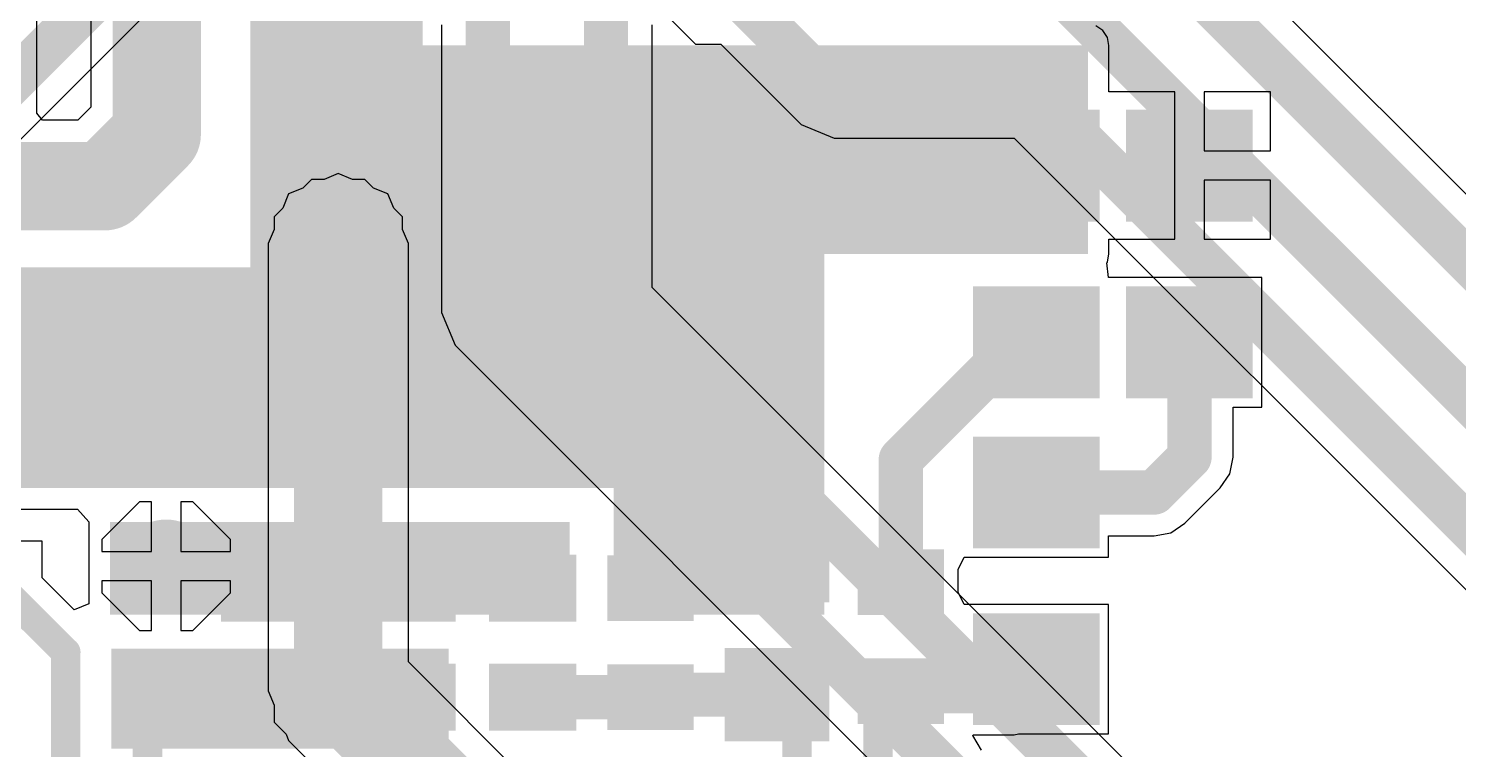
# Model space of a CAD drawing. Header units: millimetres. Extents: x 50 to 166, y 45 to 123.
# Drawn here: x 99.49 to 111.82, y 75.41 to 81.62 of the extents above; entities that cross this region are included whole.
import ezdxf

# ---------------------------------------------------------------- set-up
doc = ezdxf.new("R2010")
doc.units = ezdxf.units.MM
for name, color, linetype in [('BottomLayer', 5, 'Continuous'), ('BottomPaste', 16, 'Continuous'), ('BottomSolder', 6, 'Continuous'), ('TopLayer', 1, 'Continuous'), ('TopSolder', 216, 'Continuous'), ('ViaHoleLayer', 16, 'Continuous')]:
    doc.layers.add(name, color=color, linetype=linetype)

# ---------------------------------------------------------------- blocks, each defined once
blk = doc.blocks.new('S______B______B_4')
at = {"layer": 'BottomLayer'}
for points in [[(-0.381, 0.4445), (-0.381, -0.4445), (-1.143, -0.4445), (-1.143, 0.4445)], [(1.143, 0.4445), (1.143, -0.4445), (0.381, -0.4445), (0.381, 0.4445)]]:
    blk.add_hatch(color=5, dxfattribs=at).paths.add_polyline_path(points)
at = {"layer": 'BottomPaste'}
for points in [[(-0.381, 0.4445), (-0.381, -0.4445), (-1.143, -0.4445), (-1.143, 0.4445)], [(1.143, 0.4445), (1.143, -0.4445), (0.381, -0.4445), (0.381, 0.4445)]]:
    blk.add_hatch(color=16, dxfattribs=at).paths.add_polyline_path(points)
at = {"layer": 'BottomSolder'}
for points in [[(-0.2794, 0.5461), (-0.2794, -0.5461), (-1.2446, -0.5461), (-1.2446, 0.5461)], [(1.2446, 0.5461), (1.2446, -0.5461), (0.2794, -0.5461), (0.2794, 0.5461)]]:
    blk.add_hatch(color=6, dxfattribs=at).paths.add_polyline_path(points)
blk = doc.blocks.new('R___0603_B_5')
at = {"layer": 'BottomLayer'}
for points in [[(-1.143, -0.4445), (-1.143, 0.4445), (-0.381, 0.4445), (-0.381, -0.4445)], [(0.381, -0.4445), (0.381, 0.4445), (1.143, 0.4445), (1.143, -0.4445)]]:
    blk.add_hatch(color=5, dxfattribs=at).paths.add_polyline_path(points)
at = {"layer": 'BottomPaste'}
for points in [[(-1.143, -0.4445), (-1.143, 0.4445), (-0.381, 0.4445), (-0.381, -0.4445)], [(0.381, -0.4445), (0.381, 0.4445), (1.143, 0.4445), (1.143, -0.4445)]]:
    blk.add_hatch(color=16, dxfattribs=at).paths.add_polyline_path(points)
at = {"layer": 'BottomSolder'}
for points in [[(-1.2446, -0.5461), (-1.2446, 0.5461), (-0.2794, 0.5461), (-0.2794, -0.5461)], [(0.2794, -0.5461), (0.2794, 0.5461), (1.2446, 0.5461), (1.2446, -0.5461)]]:
    blk.add_hatch(color=6, dxfattribs=at).paths.add_polyline_path(points)
blk = doc.blocks.new('R___0402_B_7')
at = {"layer": 'BottomLayer'}
for points in [[(-0.241, 0.318), (-0.241, -0.318), (-0.699, -0.318), (-0.699, 0.318)], [(0.699, 0.318), (0.699, -0.318), (0.241, -0.318), (0.241, 0.318)]]:
    blk.add_hatch(color=5, dxfattribs=at).paths.add_polyline_path(points)
at = {"layer": 'BottomPaste'}
for points in [[(-0.241, 0.318), (-0.241, -0.318), (-0.699, -0.318), (-0.699, 0.318)], [(0.699, 0.318), (0.699, -0.318), (0.241, -0.318), (0.241, 0.318)]]:
    blk.add_hatch(color=16, dxfattribs=at).paths.add_polyline_path(points)
at = {"layer": 'BottomSolder'}
for points in [[(-0.186, 0.373), (-0.186, -0.373), (-0.754, -0.373), (-0.754, 0.373)], [(0.754, 0.373), (0.754, -0.373), (0.186, -0.373), (0.186, 0.373)]]:
    blk.add_hatch(color=6, dxfattribs=at).paths.add_polyline_path(points)
blk = doc.blocks.new('R___0402_B_8')
at = {"layer": 'BottomLayer'}
for points in [[(-0.241, 0.318), (-0.241, -0.318), (-0.699, -0.318), (-0.699, 0.318)], [(0.699, 0.318), (0.699, -0.318), (0.241, -0.318), (0.241, 0.318)]]:
    blk.add_hatch(color=5, dxfattribs=at).paths.add_polyline_path(points)
at = {"layer": 'BottomPaste'}
for points in [[(-0.241, 0.318), (-0.241, -0.318), (-0.699, -0.318), (-0.699, 0.318)], [(0.699, 0.318), (0.699, -0.318), (0.241, -0.318), (0.241, 0.318)]]:
    blk.add_hatch(color=16, dxfattribs=at).paths.add_polyline_path(points)
at = {"layer": 'BottomSolder'}
for points in [[(-0.186, 0.373), (-0.186, -0.373), (-0.754, -0.373), (-0.754, 0.373)], [(0.754, 0.373), (0.754, -0.373), (0.186, -0.373), (0.186, 0.373)]]:
    blk.add_hatch(color=6, dxfattribs=at).paths.add_polyline_path(points)
blk = doc.blocks.new('R___0603_B_9')
at = {"layer": 'BottomLayer'}
for points in [[(-1.143, -0.4445), (-1.143, 0.4445), (-0.381, 0.4445), (-0.381, -0.4445)], [(0.381, -0.4445), (0.381, 0.4445), (1.143, 0.4445), (1.143, -0.4445)]]:
    blk.add_hatch(color=5, dxfattribs=at).paths.add_polyline_path(points)
at = {"layer": 'BottomPaste'}
for points in [[(-1.143, -0.4445), (-1.143, 0.4445), (-0.381, 0.4445), (-0.381, -0.4445)], [(0.381, -0.4445), (0.381, 0.4445), (1.143, 0.4445), (1.143, -0.4445)]]:
    blk.add_hatch(color=16, dxfattribs=at).paths.add_polyline_path(points)
at = {"layer": 'BottomSolder'}
for points in [[(-1.2446, -0.5461), (-1.2446, 0.5461), (-0.2794, 0.5461), (-0.2794, -0.5461)], [(0.2794, -0.5461), (0.2794, 0.5461), (1.2446, 0.5461), (1.2446, -0.5461)]]:
    blk.add_hatch(color=6, dxfattribs=at).paths.add_polyline_path(points)
blk = doc.blocks.new('SOD_523_B_17')
at = {"layer": 'BottomLayer'}
for points in [[(-0.9, 0.35), (-0.3, 0.35), (-0.3, -0.35), (-0.9, -0.35)], [(0.3, 0.35), (0.9, 0.35), (0.9, -0.35), (0.3, -0.35)]]:
    blk.add_hatch(color=5, dxfattribs=at).paths.add_polyline_path(points)
at = {"layer": 'BottomPaste'}
for points in [[(-0.9, 0.35), (-0.3, 0.35), (-0.3, -0.35), (-0.9, -0.35)], [(0.3, 0.35), (0.9, 0.35), (0.9, -0.35), (0.3, -0.35)]]:
    blk.add_hatch(color=16, dxfattribs=at).paths.add_polyline_path(points)
at = {"layer": 'BottomSolder'}
for points in [[(-1.002, 0.452), (-0.198, 0.452), (-0.198, -0.452), (-1.002, -0.452)], [(0.198, 0.452), (1.002, 0.452), (1.002, -0.452), (0.198, -0.452)]]:
    blk.add_hatch(color=6, dxfattribs=at).paths.add_polyline_path(points)
blk = doc.blocks.new('C___0402_B_19')
at = {"layer": 'BottomLayer'}
for points in [[(-0.241, 0.318), (-0.241, -0.318), (-0.699, -0.318), (-0.699, 0.318)], [(0.699, 0.318), (0.699, -0.318), (0.241, -0.318), (0.241, 0.318)]]:
    blk.add_hatch(color=5, dxfattribs=at).paths.add_polyline_path(points)
at = {"layer": 'BottomPaste'}
for points in [[(-0.241, 0.318), (-0.241, -0.318), (-0.699, -0.318), (-0.699, 0.318)], [(0.699, 0.318), (0.699, -0.318), (0.241, -0.318), (0.241, 0.318)]]:
    blk.add_hatch(color=16, dxfattribs=at).paths.add_polyline_path(points)
at = {"layer": 'BottomSolder'}
for points in [[(-0.181, 0.377), (-0.181, -0.377), (-0.758, -0.377), (-0.758, 0.377)], [(0.758, 0.377), (0.758, -0.377), (0.181, -0.377), (0.181, 0.377)]]:
    blk.add_hatch(color=6, dxfattribs=at).paths.add_polyline_path(points)
blk = doc.blocks.new('C___0402_B_21')
at = {"layer": 'BottomLayer'}
for points in [[(-0.241, 0.318), (-0.241, -0.318), (-0.699, -0.318), (-0.699, 0.318)], [(0.699, 0.318), (0.699, -0.318), (0.241, -0.318), (0.241, 0.318)]]:
    blk.add_hatch(color=5, dxfattribs=at).paths.add_polyline_path(points)
at = {"layer": 'BottomPaste'}
for points in [[(-0.241, 0.318), (-0.241, -0.318), (-0.699, -0.318), (-0.699, 0.318)], [(0.699, 0.318), (0.699, -0.318), (0.241, -0.318), (0.241, 0.318)]]:
    blk.add_hatch(color=16, dxfattribs=at).paths.add_polyline_path(points)
at = {"layer": 'BottomSolder'}
for points in [[(-0.181, 0.377), (-0.181, -0.377), (-0.758, -0.377), (-0.758, 0.377)], [(0.758, 0.377), (0.758, -0.377), (0.181, -0.377), (0.181, 0.377)]]:
    blk.add_hatch(color=6, dxfattribs=at).paths.add_polyline_path(points)
blk = doc.blocks.new('C___0402_B_25')
at = {"layer": 'BottomLayer'}
for points in [[(-0.241, 0.318), (-0.241, -0.318), (-0.699, -0.318), (-0.699, 0.318)], [(0.699, 0.318), (0.699, -0.318), (0.241, -0.318), (0.241, 0.318)]]:
    blk.add_hatch(color=5, dxfattribs=at).paths.add_polyline_path(points)
at = {"layer": 'BottomPaste'}
for points in [[(-0.241, 0.318), (-0.241, -0.318), (-0.699, -0.318), (-0.699, 0.318)], [(0.699, 0.318), (0.699, -0.318), (0.241, -0.318), (0.241, 0.318)]]:
    blk.add_hatch(color=16, dxfattribs=at).paths.add_polyline_path(points)
at = {"layer": 'BottomSolder'}
for points in [[(-0.181, 0.377), (-0.181, -0.377), (-0.758, -0.377), (-0.758, 0.377)], [(0.758, 0.377), (0.758, -0.377), (0.181, -0.377), (0.181, 0.377)]]:
    blk.add_hatch(color=6, dxfattribs=at).paths.add_polyline_path(points)

msp = doc.modelspace()

# ---------------------------------------------------------------- hatches: boundary and pattern name
at = {"layer": 'BottomLayer'}
for points in [[(101.4, 79.299), (102.888, 79.299), (102.888, 83.282), (101.4, 83.282)], [(102.159, 79.68), (108.623, 79.68), (108.623, 81.479), (102.159, 81.479)], [(102.006, 78.613), (105.318, 78.613), (105.318, 80.645), (102.006, 80.645)], [(104.534, 76.568), (106.35, 76.568), (106.35, 80.061), (104.534, 80.061)], [(97.663, 77.66), (106.35, 77.66), (106.35, 79.565), (97.663, 79.565)], [(100.19, 76.568), (104.153, 76.568), (104.153, 77.368), (100.19, 77.368)], [(104.534, 76.568), (106.293, 76.568), (106.293, 77.378), (104.534, 77.378)], [(100.203, 75.413), (103.111, 75.413), (103.111, 76.276), (100.203, 76.276)]]:
    msp.add_hatch(color=5, dxfattribs=at).paths.add_polyline_path(points)
h = msp.add_hatch(color=5, dxfattribs=at)
edge = h.paths.add_edge_path()
edge.add_arc((102.159, 79.769), 0.3, 0, 360)
h = msp.add_hatch(color=5, dxfattribs=at)
edge = h.paths.add_edge_path()
edge.add_arc((100.675, 76.987), 0.3, 0, 360)
h = msp.add_hatch(color=5, dxfattribs=at)
edge = h.paths.add_edge_path()
edge.add_arc((102.159, 75.87), 0.3, 0, 360)
at = {"layer": 'BottomSolder'}
h = msp.add_hatch(color=6, dxfattribs=at)
edge = h.paths.add_edge_path()
edge.add_arc((102.159, 79.769), 0.402, 0, 360)
h = msp.add_hatch(color=6, dxfattribs=at)
edge = h.paths.add_edge_path()
edge.add_arc((100.675, 76.987), 0.402, 0, 360)
h = msp.add_hatch(color=6, dxfattribs=at)
edge = h.paths.add_edge_path()
edge.add_arc((102.159, 75.87), 0.402, 0, 360)
at = {"layer": 'TopLayer'}
h = msp.add_hatch(color=1, dxfattribs=at)
edge = h.paths.add_edge_path()
edge.add_arc((102.159, 79.769), 0.3, 0, 360)
h = msp.add_hatch(color=1, dxfattribs=at)
edge = h.paths.add_edge_path()
edge.add_arc((100.675, 76.987), 0.3, 0, 360)
h = msp.add_hatch(color=1, dxfattribs=at)
edge = h.paths.add_edge_path()
edge.add_arc((102.159, 75.87), 0.3, 0, 360)
at = {"layer": 'TopSolder'}
h = msp.add_hatch(color=216, dxfattribs=at)
edge = h.paths.add_edge_path()
edge.add_arc((102.159, 79.769), 0.402, 0, 360)
h = msp.add_hatch(color=216, dxfattribs=at)
edge = h.paths.add_edge_path()
edge.add_arc((100.675, 76.987), 0.402, 0, 360)
h = msp.add_hatch(color=216, dxfattribs=at)
edge = h.paths.add_edge_path()
edge.add_arc((102.159, 75.87), 0.402, 0, 360)
at = {"layer": 'ViaHoleLayer'}
h = msp.add_hatch(color=16, dxfattribs=at)
edge = h.paths.add_edge_path()
edge.add_arc((102.159, 79.769), 0.15, 0, 360)
h = msp.add_hatch(color=16, dxfattribs=at)
edge = h.paths.add_edge_path()
edge.add_arc((100.675, 76.987), 0.15, 0, 360)
h = msp.add_hatch(color=16, dxfattribs=at)
edge = h.paths.add_edge_path()
edge.add_arc((102.159, 75.87), 0.15, 0, 360)

# ---------------------------------------------------------------- linework, layer by layer
at = {"layer": 'BottomLayer'}
for p, q in [((100.024, 83.324), (100.024, 80.946)), ((99.559, 80.894), (99.559, 82.169)), ((108.751, 81.607), (108.692, 81.646)), ((108.791, 81.548), (108.751, 81.607)), ((108.804, 81.479), (108.791, 81.548)), ((108.804, 81.077), (108.804, 81.479)), ((109.372, 81.077), (108.804, 81.077)), ((109.372, 80.442), (109.372, 81.077)), ((110.198, 81.077), (109.626, 81.077)), ((109.626, 81.077), (109.626, 80.569)), ((110.198, 80.569), (110.198, 81.077)), ((99.609, 80.834), (99.559, 80.894)), ((100.024, 80.946), (99.912, 80.834)), ((99.912, 80.834), (99.609, 80.834)), ((109.626, 80.569), (110.198, 80.569)), ((109.372, 79.807), (109.372, 80.442)), ((110.198, 80.315), (109.626, 80.315)), ((109.626, 80.315), (109.626, 79.807)), ((110.198, 79.807), (110.198, 80.315)), ((108.804, 79.68), (108.804, 79.807)), ((108.804, 79.807), (109.372, 79.807)), ((109.626, 79.807), (110.198, 79.807)), ((108.791, 79.61), (108.804, 79.68)), ((108.786, 79.604), (108.791, 79.61)), ((108.801, 79.477), (108.786, 79.604)), ((108.877, 79.477), (108.801, 79.477)), ((110.122, 79.477), (108.877, 79.477)), ((108.877, 79.477), (108.877, 79.477)), ((110.122, 78.359), (110.122, 79.477)), ((109.875, 77.927), (109.875, 78.359)), ((109.875, 78.359), (110.122, 78.359)), ((109.846, 77.783), (109.875, 77.927)), ((109.765, 77.662), (109.846, 77.783)), ((109.46, 77.357), (109.765, 77.662)), ((96.901, 77.479), (99.909, 77.479)), ((99.909, 77.479), (100.009, 77.368)), ((100.009, 77.368), (100.009, 76.663)), ((109.338, 77.275), (109.46, 77.357)), ((99.606, 77.203), (98.615, 77.203)), ((99.606, 76.886), (99.606, 77.203)), ((108.801, 77.064), (108.801, 77.247)), ((108.801, 77.247), (109.195, 77.247)), ((109.195, 77.247), (109.338, 77.275)), ((107.505, 76.958), (107.556, 77.064)), ((107.556, 77.064), (108.801, 77.064)), ((107.505, 76.763), (107.505, 76.958)), ((99.882, 76.61), (99.606, 76.886)), ((107.556, 76.657), (107.505, 76.763)), ((100.009, 76.663), (99.882, 76.61)), ((108.801, 76.657), (107.556, 76.657)), ((108.801, 75.54), (108.801, 76.657)), ((107.631, 75.526), (107.635, 75.532)), ((107.705, 75.399), (107.631, 75.526)), ((107.635, 75.532), (107.988, 75.532)), ((107.988, 75.532), (108.024, 75.54)), ((108.024, 75.54), (108.801, 75.54))]:
    msp.add_line(p, q, dxfattribs=at)
for points, const_width in [([(100.594, 80.71), (100.594, 83.324)], 0.762), ([(102.328, 80.812), (102.328, 81.999)], 0.254), ([(100.148, 80.264), (100.594, 80.71)], 0.762), ([(98.933, 80.264), (100.148, 80.264)], 0.762), ([(107.271, 80.442), (108.179, 80.442)], 0.381), ([(97.47, 79.058), (101.054, 79.058)], 0.762), ([(102.006, 78.906), (102.159, 79.058)], 0.762), ([(105.442, 78.613), (106.061, 79.232)], 0.381), ([(106.045, 79.248), (106.045, 79.261)], 0.381), ([(106.061, 79.232), (106.061, 79.277)], 0.381), ([(102.006, 78.613), (102.006, 78.906)], 0.762), ([(107.988, 78.727), (108.179, 78.918)], 0.381), ([(109.499, 77.927), (109.499, 78.918)], 0.381), ([(107.01, 77.908), (107.829, 78.727)], 0.381), ([(107.829, 78.727), (107.988, 78.727)], 0.381), ([(102.006, 78.613), (105.442, 78.613)], 0.381), ([(107.01, 76.848), (107.01, 77.908)], 0.381), ([(109.195, 77.622), (109.499, 77.927)], 0.381), ([(108.179, 77.622), (109.195, 77.622)], 0.381), ([(102.794, 76.797), (103.835, 76.797)], 0.381), ([(99.256, 76.797), (99.809, 76.244)], 0.254), ([(102.649, 76.797), (102.794, 76.797)], 0.254), ([(99.809, 73.55), (99.809, 76.244)], 0.254), ([(107.988, 75.908), (108.179, 76.098)], 0.381), ([(107.01, 75.908), (107.988, 75.908)], 0.381), ([(101.381, 75.804), (101.422, 75.844)], 0.254), ([(101.422, 75.844), (101.511, 75.844)], 0.254), ([(101.422, 75.755), (101.511, 75.844)], 0.254), ([(101.511, 75.844), (101.524, 75.857)], 0.254), ([(101.511, 75.844), (101.86, 75.844)], 0.254), ([(102.614, 75.677), (102.794, 75.857)], 0.254), ([(103.835, 75.857), (104.851, 75.857)], 0.381), ([(104.851, 75.857), (104.872, 75.878)], 0.381), ([(104.872, 75.878), (105.943, 75.878)], 0.381), ([(105.943, 75.878), (106.114, 75.707)], 0.254), ([(106.814, 75.711), (107.01, 75.908)], 0.254), ([(100.514, 75.655), (100.662, 75.804)], 0.254), ([(100.662, 75.804), (101.381, 75.804)], 0.254), ([(106.114, 73.545), (106.114, 75.707)], 0.254), ([(106.814, 73.545), (106.814, 75.711)], 0.254), ([(100.514, 73.545), (100.514, 75.655)], 0.254), ([(102.614, 73.545), (102.614, 75.677)], 0.254)]:
    msp.add_lwpolyline(points, dxfattribs=dict(at, const_width=const_width))
for points, const_width in [([(100.403, 80.71, 1), (100.784, 80.71, 1)], 0.381), ([(100.403, 80.71, 1), (100.784, 80.71, 1)], 0.381), ([(102.264, 80.812, 1), (102.391, 80.812, 1)], 0.127), ([(99.957, 80.264, 1), (100.338, 80.264, 1)], 0.381), ([(99.957, 80.264, 1), (100.338, 80.264, 1)], 0.381), ([(107.175, 80.442, 1), (107.366, 80.442, 1)], 0.191), ([(108.083, 80.442, 1), (108.274, 80.442, 1)], 0.191), ([(100.864, 79.058, 1), (101.245, 79.058, 1)], 0.381), ([(101.968, 79.058, 1), (102.349, 79.058, 1)], 0.381), ([(105.95, 79.261, 1), (106.14, 79.261, 1)], 0.191), ([(105.95, 79.248, 1), (106.14, 79.248, 1)], 0.191), ([(105.966, 79.277, 1), (106.156, 79.277, 1)], 0.191), ([(105.966, 79.232, 1), (106.156, 79.232, 1)], 0.191), ([(105.966, 79.232, 1), (106.156, 79.232, 1)], 0.191), ([(101.816, 78.906, 1), (102.197, 78.906, 1)], 0.381), ([(101.816, 78.906, 1), (102.197, 78.906, 1)], 0.381), ([(108.083, 78.918, 1), (108.274, 78.918, 1)], 0.191), ([(109.404, 78.918, 1), (109.595, 78.918, 1)], 0.191), ([(101.816, 78.613, 1), (102.197, 78.613, 1)], 0.381), ([(107.734, 78.727, 1), (107.925, 78.727, 1)], 0.191), ([(107.734, 78.727, 1), (107.925, 78.727, 1)], 0.191), ([(107.893, 78.727, 1), (108.083, 78.727, 1)], 0.191), ([(107.893, 78.727, 1), (108.083, 78.727, 1)], 0.191), ([(101.911, 78.613, 1), (102.102, 78.613, 1)], 0.191), ([(105.347, 78.613, 1), (105.537, 78.613, 1)], 0.191), ([(105.347, 78.613, 1), (105.537, 78.613, 1)], 0.191), ([(106.915, 77.908, 1), (107.105, 77.908, 1)], 0.191), ([(106.915, 77.908, 1), (107.105, 77.908, 1)], 0.191), ([(109.404, 77.927, 1), (109.595, 77.927, 1)], 0.191), ([(109.404, 77.927, 1), (109.595, 77.927, 1)], 0.191), ([(108.083, 77.622, 1), (108.274, 77.622, 1)], 0.191), ([(109.099, 77.622, 1), (109.29, 77.622, 1)], 0.191), ([(109.099, 77.622, 1), (109.29, 77.622, 1)], 0.191), ([(102.699, 76.797, 1), (102.889, 76.797, 1)], 0.191), ([(103.74, 76.797, 1), (103.93, 76.797, 1)], 0.191), ([(106.915, 76.848, 1), (107.105, 76.848, 1)], 0.191), ([(102.585, 76.797, 1), (102.712, 76.797, 1)], 0.127), ([(102.73, 76.797, 1), (102.857, 76.797, 1)], 0.127), ([(99.746, 76.244, 1), (99.873, 76.244, 1)], 0.127), ([(99.746, 76.244, 1), (99.873, 76.244, 1)], 0.127), ([(108.083, 76.098, 1), (108.274, 76.098, 1)], 0.191), ([(106.915, 75.908, 1), (107.105, 75.908, 1)], 0.191), ([(107.893, 75.908, 1), (108.083, 75.908, 1)], 0.191), ([(107.893, 75.908, 1), (108.083, 75.908, 1)], 0.191), ([(101.359, 75.844, 1), (101.486, 75.844, 1)], 0.127), ([(101.359, 75.844, 1), (101.486, 75.844, 1)], 0.127), ([(101.448, 75.844, 1), (101.575, 75.844, 1)], 0.127), ([(101.448, 75.844, 1), (101.575, 75.844, 1)], 0.127), ([(101.448, 75.844, 1), (101.575, 75.844, 1)], 0.127), ([(101.448, 75.844, 1), (101.575, 75.844, 1)], 0.127), ([(101.46, 75.857, 1), (101.587, 75.857, 1)], 0.127), ([(101.797, 75.844, 1), (101.924, 75.844, 1)], 0.127), ([(102.73, 75.857, 1), (102.857, 75.857, 1)], 0.127), ([(103.74, 75.857, 1), (103.93, 75.857, 1)], 0.191), ([(104.756, 75.857, 1), (104.946, 75.857, 1)], 0.191), ([(104.756, 75.857, 1), (104.946, 75.857, 1)], 0.191), ([(104.777, 75.878, 1), (104.967, 75.878, 1)], 0.191), ([(104.777, 75.878, 1), (104.967, 75.878, 1)], 0.191), ([(105.848, 75.878, 1), (106.039, 75.878, 1)], 0.191), ([(105.88, 75.878, 1), (106.007, 75.878, 1)], 0.127), ([(106.947, 75.908, 1), (107.074, 75.908, 1)], 0.127), ([(100.599, 75.804, 1), (100.726, 75.804, 1)], 0.127), ([(100.599, 75.804, 1), (100.726, 75.804, 1)], 0.127), ([(101.318, 75.804, 1), (101.445, 75.804, 1)], 0.127), ([(101.318, 75.804, 1), (101.445, 75.804, 1)], 0.127), ([(101.359, 75.755, 1), (101.486, 75.755, 1)], 0.127), ([(106.05, 75.707, 1), (106.177, 75.707, 1)], 0.127), ([(106.05, 75.707, 1), (106.177, 75.707, 1)], 0.127), ([(106.75, 75.711, 1), (106.877, 75.711, 1)], 0.127), ([(106.75, 75.711, 1), (106.877, 75.711, 1)], 0.127), ([(100.45, 75.655, 1), (100.577, 75.655, 1)], 0.127), ([(100.45, 75.655, 1), (100.577, 75.655, 1)], 0.127), ([(102.55, 75.677, 1), (102.677, 75.677, 1)], 0.127), ([(102.55, 75.677, 1), (102.677, 75.677, 1)], 0.127)]:
    msp.add_lwpolyline(points, format="xyb", close=True, dxfattribs=dict(at, const_width=const_width))
at = {"layer": 'TopLayer'}
for p, q in [((118.112, 73.967), (106.835, 85.245)), ((96.124, 77.374), (101.791, 83.04)), ((104.968, 81.759), (105.239, 81.488)), ((103.05, 81.657), (103.05, 79.174)), ((104.867, 79.389), (104.867, 81.657)), ((105.239, 81.488), (105.459, 81.488)), ((105.459, 81.488), (106.152, 80.795)), ((106.152, 80.795), (106.434, 80.678)), ((106.434, 80.678), (107.988, 80.678)), ((107.988, 80.678), (116.086, 72.58)), ((101.929, 80.323), (101.854, 80.248)), ((102.036, 80.323), (101.929, 80.323)), ((102.159, 80.374), (102.036, 80.323)), ((102.282, 80.323), (102.159, 80.374)), ((102.388, 80.323), (102.282, 80.323)), ((102.464, 80.248), (102.388, 80.323)), ((101.731, 80.197), (101.68, 80.074)), ((101.854, 80.248), (101.731, 80.197)), ((102.586, 80.197), (102.464, 80.248)), ((102.637, 80.074), (102.586, 80.197)), ((101.68, 80.074), (101.605, 79.999)), ((102.713, 79.999), (102.637, 80.074)), ((101.605, 79.999), (101.605, 79.892)), ((102.713, 79.892), (102.713, 79.999)), ((101.605, 79.892), (101.554, 79.769)), ((102.764, 79.769), (102.713, 79.892)), ((101.554, 79.769), (101.554, 75.91)), ((102.764, 76.16), (102.764, 79.769)), ((109.895, 74.36), (104.867, 79.389)), ((103.05, 79.174), (103.167, 78.892)), ((103.167, 78.892), (108.47, 73.588)), ((100.445, 77.541), (100.121, 77.217)), ((100.548, 77.541), (100.445, 77.541)), ((100.548, 77.114), (100.548, 77.541)), ((100.904, 77.541), (100.802, 77.541)), ((100.802, 77.541), (100.802, 77.114)), ((101.229, 77.217), (100.904, 77.541)), ((100.121, 77.217), (100.121, 77.114)), ((101.229, 77.114), (101.229, 77.217)), ((100.121, 77.114), (100.548, 77.114)), ((100.802, 77.114), (101.229, 77.114)), ((100.548, 76.86), (100.121, 76.86)), ((100.121, 76.86), (100.121, 76.758)), ((100.548, 76.433), (100.548, 76.86)), ((101.229, 76.86), (100.802, 76.86)), ((100.802, 76.86), (100.802, 76.433)), ((101.229, 76.758), (101.229, 76.86)), ((100.121, 76.758), (100.445, 76.433)), ((100.904, 76.433), (101.229, 76.758)), ((100.445, 76.433), (100.548, 76.433)), ((100.802, 76.433), (100.904, 76.433)), ((104.295, 74.629), (102.764, 76.16)), ((101.554, 75.91), (101.554, 75.91)), ((101.554, 75.91), (101.605, 75.787)), ((101.605, 75.787), (101.605, 75.64)), ((101.605, 75.64), (101.709, 75.537)), ((101.709, 75.537), (101.731, 75.482)), ((101.731, 75.482), (101.771, 75.442)), ((101.771, 75.442), (101.771, 75.442)), ((101.771, 75.442), (103.409, 73.804))]:
    msp.add_line(p, q, dxfattribs=at)
for points, const_width in [([(106.553, 84.963), (117.831, 73.685)], 0.381), ([(95.57, 77.384), (101.625, 83.439)], 0.381), ([(103.449, 79.174), (103.449, 82.042)], 0.381), ([(104.468, 79.224), (104.468, 82.042)], 0.381), ([(105.468, 82.042), (106.434, 81.077)], 0.381), ([(108.28, 82.042), (117.196, 73.127)], 0.381), ([(106.434, 81.077), (108.153, 81.077)], 0.381), ([(108.153, 81.077), (116.484, 72.746)], 0.381), ([(102.159, 75.91), (102.159, 79.769)], 0.762), ([(104.468, 79.224), (109.614, 74.079)], 0.381), ([(103.449, 79.174), (108.869, 73.753)], 0.381), ([(102.159, 75.91), (102.199, 75.87)], 0.762), ([(102.199, 75.87), (104.014, 74.055)], 0.762)]:
    msp.add_lwpolyline(points, dxfattribs=dict(at, const_width=const_width))
for points, const_width in [([(106.338, 81.077, 1), (106.529, 81.077, 1)], 0.191), ([(106.338, 81.077, 1), (106.529, 81.077, 1)], 0.191), ([(108.058, 81.077, 1), (108.248, 81.077, 1)], 0.191), ([(108.058, 81.077, 1), (108.248, 81.077, 1)], 0.191), ([(101.968, 79.769, 1), (102.349, 79.769, 1)], 0.381), ([(104.373, 79.224, 1), (104.564, 79.224, 1)], 0.191), ([(104.373, 79.224, 1), (104.564, 79.224, 1)], 0.191), ([(103.354, 79.174, 1), (103.544, 79.174, 1)], 0.191), ([(103.354, 79.174, 1), (103.544, 79.174, 1)], 0.191), ([(101.968, 75.91, 1), (102.349, 75.91, 1)], 0.381), ([(101.968, 75.91, 1), (102.349, 75.91, 1)], 0.381), ([(102.008, 75.87, 1), (102.389, 75.87, 1)], 0.381), ([(102.008, 75.87, 1), (102.389, 75.87, 1)], 0.381)]:
    msp.add_lwpolyline(points, format="xyb", close=True, dxfattribs=dict(at, const_width=const_width))

# ---------------------------------------------------------------- block references
for name, p, rotation in [('R___0603_B_9', (108.179, 79.68), 90), ('R___0603_B_5', (109.499, 79.68), 90), ('S______B______B_4', (108.179, 76.86), 90), ('SOD_523_B_17', (105.943, 76.478), 90), ('C___0402_B_21', (101.524, 76.327), 90), ('C___0402_B_19', (102.794, 76.327), 90), ('C___0402_B_25', (103.835, 76.327), 270), ('R___0402_B_8', (104.851, 76.327), 90), ('R___0402_B_7', (107.01, 76.378), 270)]:
    msp.add_blockref(name, p, dxfattribs=dict(rotation=rotation))

doc.saveas('drawing.dxf')
